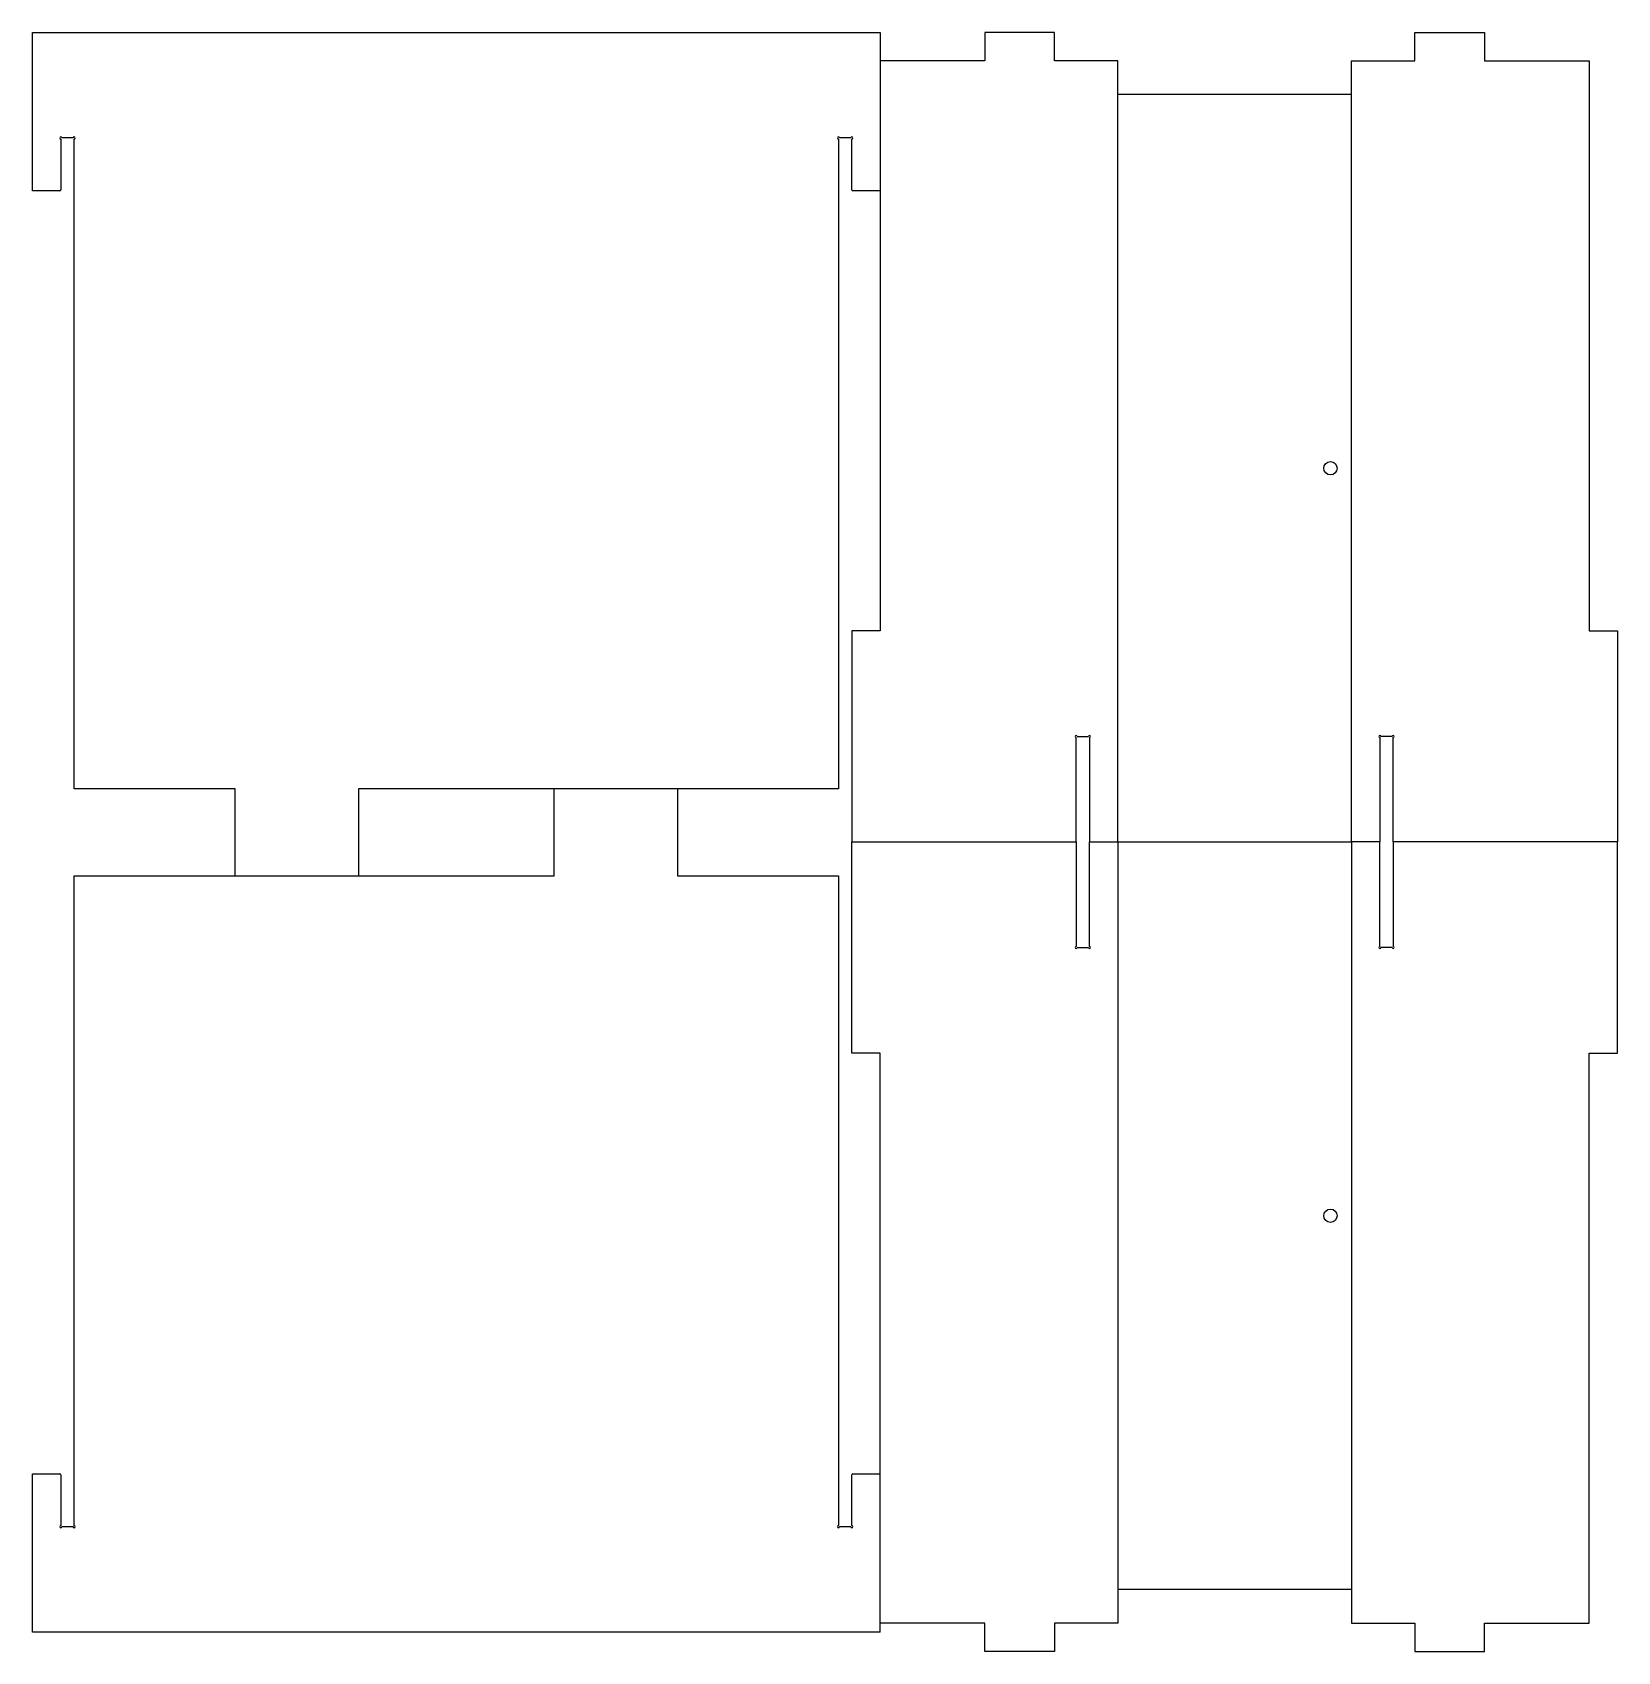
# Model space of a CAD drawing. Header units: millimetres. Extents: x -192 to 183, y -191 to 192.
import ezdxf

# ---------------------------------------------------------------- set-up
doc = ezdxf.new("R2010")
doc.units = ezdxf.units.MM
doc.layers.get('0').update_dxf_attribs({"lineweight": 25, "true_color": 0xffffff})

msp = doc.modelspace()

# ---------------------------------------------------------------- linework, layer by layer
for p, q in [((-192, 154.5), (-192, 192)), ((-192, 192), (8.74, 192)), ((8.74, 192), (8.74, 50.28)), ((50.04, 192), (33.52, 192)), ((33.52, 192), (33.52, 185.28)), ((50.04, 185.28), (50.04, 192)), ((135.35, 185.28), (135.35, 192)), ((135.35, 192), (151.87, 192)), ((151.87, 192), (151.87, 185.28)), ((33.52, 185.28), (8.74, 185.28)), ((65.02, 185.28), (50.04, 185.28)), ((65.02, 0.28), (65.02, 185.28)), ((120.37, 0.28), (120.37, 185.28)), ((120.37, 185.28), (135.35, 185.28)), ((151.87, 185.28), (176.65, 185.28)), ((176.65, 185.28), (176.65, 50.28)), ((120.37, 177.28), (65.02, 177.28)), ((-185.28, 166.75), (-185.28, 154.75)), ((-182.38, 167), (-185.03, 167)), ((-182.13, 12.88), (-182.13, 166.75)), ((-1.13, 166.75), (-1.13, 12.88)), ((1.77, 167), (-0.88, 167)), ((2.02, 154.75), (2.02, 166.75)), ((-185.53, 154.5), (-192, 154.5)), ((8.74, 154.5), (2.27, 154.5)), ((8.74, 50.28), (2.02, 50.28)), ((2.02, 50.28), (2.02, 0.28)), ((176.65, 50.28), (183.37, 50.28)), ((183.37, 50.28), (183.37, 0.28)), ((55.15, 0.28), (55.15, 25.03)), ((55.4, 25.28), (58.05, 25.28)), ((58.3, 25.03), (58.3, 0.28)), ((127.09, 25.03), (127.09, 0.28)), ((129.99, 25.28), (127.34, 25.28)), ((130.24, 0.28), (130.24, 25.03)), ((-143.98, 12.88), (-182.13, 12.88)), ((-143.98, -7.72), (-143.98, 12.88)), ((-1.13, 12.88), (-114.78, 12.88)), ((-114.78, 12.88), (-114.78, -7.72)), ((-68.48, -7.72), (-68.48, 12.88)), ((-39.28, 12.88), (-39.28, -7.72)), ((2.02, -49.72), (2.02, 0.28)), ((2.02, 0.28), (55.15, 0.28)), ((55.15, 0.28), (55.15, -24.47)), ((58.3, -24.47), (58.3, 0.28)), ((58.3, 0.28), (65.02, 0.28)), ((65.02, 0.28), (65.02, -184.72)), ((65.02, 0.28), (120.37, 0.28)), ((120.37, 0.28), (120.37, -184.72)), ((127.09, 0.28), (120.37, 0.28)), ((127.09, -24.47), (127.09, 0.28)), ((183.37, 0.28), (130.24, 0.28)), ((130.24, 0.28), (130.24, -24.47)), ((183.37, -49.72), (183.37, 0.28)), ((-182.13, -161.59), (-182.13, -7.72)), ((-182.13, -7.72), (-68.48, -7.72)), ((-39.28, -7.72), (-1.13, -7.72)), ((-1.13, -7.72), (-1.13, -161.59)), ((55.4, -24.72), (58.05, -24.72)), ((129.99, -24.72), (127.34, -24.72)), ((8.74, -49.72), (2.02, -49.72)), ((8.74, -186.84), (8.74, -49.72)), ((176.65, -184.72), (176.65, -49.72)), ((176.65, -49.72), (183.37, -49.72)), ((-192, -186.84), (-192, -149.34)), ((-192, -149.34), (-185.53, -149.34)), ((2.27, -149.34), (8.74, -149.34)), ((-185.28, -149.59), (-185.28, -161.59)), ((2.02, -161.59), (2.02, -149.59)), ((-185.03, -161.84), (-182.38, -161.84)), ((-0.88, -161.84), (1.77, -161.84)), ((120.37, -176.72), (65.02, -176.72)), ((8.74, -186.84), (-192, -186.84)), ((33.52, -184.72), (8.74, -184.72)), ((33.52, -191.44), (33.52, -184.72)), ((65.02, -184.72), (50.04, -184.72)), ((50.04, -184.72), (50.04, -191.44)), ((120.37, -184.72), (135.35, -184.72)), ((135.35, -184.72), (135.35, -191.44)), ((151.87, -191.44), (151.87, -184.72)), ((151.87, -184.72), (176.65, -184.72)), ((50.04, -191.44), (33.52, -191.44)), ((135.35, -191.44), (151.87, -191.44))]:
    msp.add_line(p, q)
for centre in [(115.37, 88.78), (115.37, -88.22)]:
    msp.add_circle(centre, 1.57)
for centre, start, end in [((-185.28, 167), 0, 270), ((-182.13, 167), 270, 180), ((-1.13, 167), 0, 270), ((2.02, 167), 270, 180), ((-185.53, 154.75), 270, 0), ((2.27, 154.75), 180, 270), ((55.15, 25.28), 360, 270), ((58.3, 25.28), 270, 180), ((127.09, 25.28), 0, 270), ((130.24, 25.28), 270, 180), ((55.15, -24.72), 90, 0), ((58.3, -24.72), 180, 90), ((127.09, -24.72), 90, 0), ((130.24, -24.72), 180, 90), ((-185.53, -149.59), 0, 90), ((2.27, -149.59), 90, 180), ((-185.28, -161.84), 90, 0), ((-182.13, -161.84), 180, 90), ((-1.13, -161.84), 90, 0), ((2.02, -161.84), 180, 90)]:
    msp.add_arc(centre, 0.25, start, end)

doc.saveas('drawing.dxf')
